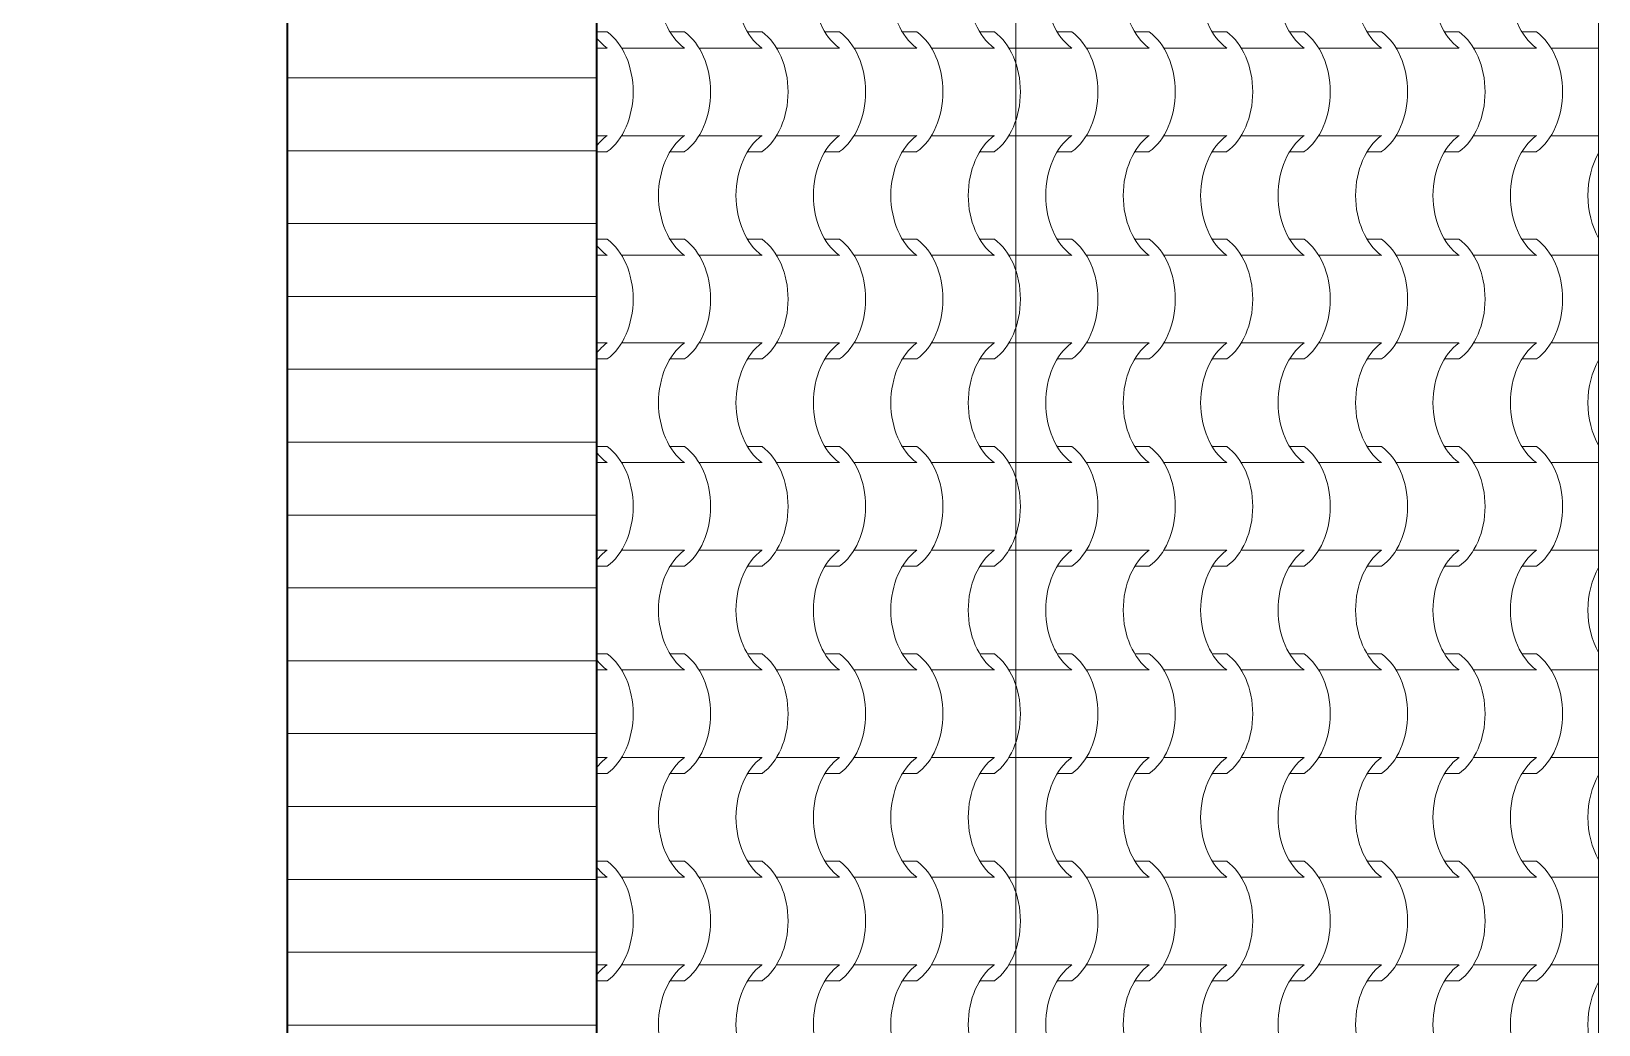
# Model space of a CAD drawing. Header units: millimetres. Extents: x -6000 to 12300, y -11438 to 14364.
# Drawn here: x 10149 to 12300, y -1399 to -36 of the extents above; entities that cross this region are included whole.
import ezdxf

# ---------------------------------------------------------------- set-up
doc = ezdxf.new("R2010")
doc.units = ezdxf.units.MM
doc.header["$MEASUREMENT"] = 0
doc.layers.add('Shell - Roof', color=7, linetype='Continuous')
doc.layers.add('Structural - Bearing', color=7, linetype='Continuous')
for name, color, linetype, lineweight, true_color in [('Shell - Roof_Pen_No__172', 7, 'Continuous', 13, 0xbf8080), ('Shell - Roof_Pen_No__92', 7, 'Continuous', 13, 0xbf8080), ('Structural - Bearing_Pen_No__89', 7, 'Continuous', 20, 0x71cebe)]:
    doc.layers.add(name, color=color, linetype=linetype, lineweight=lineweight, true_color=true_color)
doc.layers.add('Shell - Roof_Pen_No__32', color=15, linetype='Continuous', lineweight=35)

# ---------------------------------------------------------------- blocks, each defined once
blk = doc.blocks.new('Slab_1_5', base_point=(5100, -111.4))
at = {"layer": 'Structural - Bearing_Pen_No__89', "linetype": 'Continuous', "flags": 128}
blk.add_lwpolyline([(5100, -111.4), (5100, 3238.6), (11500, 3238.6), (11500, -3761.4), (2000, -3761.4), (2000, -111.4)], close=True, dxfattribs=at)
blk = doc.blocks.new('*X5')
at = {"layer": 'Shell - Roof_Pen_No__92', "linetype": 'Continuous'}
for p, q in [((10924.3, -37), (10939, -37)), ((11025.4, -37), (11045.3, -37)), ((11131.7, -37), (11151.6, -37)), ((11238, -37), (11257.9, -37)), ((11344.3, -37), (11364.2, -37)), ((11450.7, -37), (11470.5, -37)), ((11557, -37), (11576.8, -37)), ((11663.3, -37), (11683.1, -37)), ((11769.6, -37), (11789.4, -37)), ((11875.9, -37), (11895.7, -37)), ((11982.2, -37), (12002, -37)), ((12088.5, -37), (12108.3, -37)), ((12194.8, -37), (12214.6, -37)), ((10924.3, -59), (10939, -59)), ((10959, -59), (11002.1, -59)), ((11002.1, -59), (11045.3, -59)), ((11065.3, -59), (11108.5, -59)), ((11108.5, -59), (11151.6, -59)), ((11171.6, -59), (11214.8, -59)), ((11214.8, -59), (11257.9, -59)), ((11277.9, -59), (11321.1, -59)), ((11321.1, -59), (11364.2, -59)), ((11384.2, -59), (11427.4, -59)), ((11427.4, -59), (11470.5, -59)), ((11490.6, -59), (11533.7, -59)), ((11533.7, -59), (11576.8, -59)), ((11596.9, -59), (11640, -59)), ((11640, -59), (11683.1, -59)), ((11703.2, -59), (11746.3, -59)), ((11746.3, -59), (11789.4, -59)), ((11809.5, -59), (11852.6, -59)), ((11852.6, -59), (11895.7, -59)), ((11915.8, -59), (11958.9, -59)), ((11958.9, -59), (12002, -59)), ((12022.1, -59), (12065.2, -59)), ((12065.2, -59), (12108.3, -59)), ((12128.4, -59), (12171.5, -59)), ((12171.5, -59), (12214.6, -59)), ((12234.7, -59), (12277.8, -59)), ((12277.8, -59), (12300, -59)), ((10924.3, -179.3), (10939, -179.3)), ((10959, -179.3), (11002.1, -179.3)), ((11002.1, -179.3), (11045.3, -179.3)), ((11065.3, -179.3), (11108.5, -179.3)), ((11108.5, -179.3), (11151.6, -179.3)), ((11171.6, -179.3), (11214.8, -179.3)), ((11214.8, -179.3), (11257.9, -179.3)), ((11277.9, -179.3), (11321.1, -179.3)), ((11321.1, -179.3), (11364.2, -179.3)), ((11384.2, -179.3), (11427.4, -179.3)), ((11427.4, -179.3), (11470.5, -179.3)), ((11490.6, -179.3), (11533.7, -179.3)), ((11533.7, -179.3), (11576.8, -179.3)), ((11596.9, -179.3), (11640, -179.3)), ((11640, -179.3), (11683.1, -179.3)), ((11703.2, -179.3), (11746.3, -179.3)), ((11746.3, -179.3), (11789.4, -179.3)), ((11809.5, -179.3), (11852.6, -179.3)), ((11852.6, -179.3), (11895.7, -179.3)), ((11915.8, -179.3), (11958.9, -179.3)), ((11958.9, -179.3), (12002, -179.3)), ((12022.1, -179.3), (12065.2, -179.3)), ((12065.2, -179.3), (12108.3, -179.3)), ((12128.4, -179.3), (12171.5, -179.3)), ((12171.5, -179.3), (12214.6, -179.3)), ((12234.7, -179.3), (12277.8, -179.3)), ((12277.8, -179.3), (12300, -179.3)), ((10924.3, -201.3), (10939, -201.3)), ((11025.4, -201.3), (11045.3, -201.3)), ((11131.7, -201.3), (11151.6, -201.3)), ((11238, -201.3), (11257.9, -201.3)), ((11344.3, -201.3), (11364.2, -201.3)), ((11450.7, -201.3), (11470.5, -201.3)), ((11557, -201.3), (11576.8, -201.3)), ((11663.3, -201.3), (11683.1, -201.3)), ((11769.6, -201.3), (11789.4, -201.3)), ((11875.9, -201.3), (11895.7, -201.3)), ((11982.2, -201.3), (12002, -201.3)), ((12088.5, -201.3), (12108.3, -201.3)), ((12194.8, -201.3), (12214.6, -201.3)), ((10924.3, -321.5), (10939, -321.5)), ((11025.4, -321.5), (11045.3, -321.5)), ((11131.7, -321.5), (11151.6, -321.5)), ((11238, -321.5), (11257.9, -321.5)), ((11344.3, -321.5), (11364.2, -321.5)), ((11450.7, -321.5), (11470.5, -321.5)), ((11557, -321.5), (11576.8, -321.5)), ((11663.3, -321.5), (11683.1, -321.5)), ((11769.6, -321.5), (11789.4, -321.5)), ((11875.9, -321.5), (11895.7, -321.5)), ((11982.2, -321.5), (12002, -321.5)), ((12088.5, -321.5), (12108.3, -321.5)), ((12194.8, -321.5), (12214.6, -321.5)), ((10924.3, -343.5), (10939, -343.5)), ((10959, -343.5), (11002.1, -343.5)), ((11002.1, -343.5), (11045.3, -343.5)), ((11065.3, -343.5), (11108.5, -343.5)), ((11108.5, -343.5), (11151.6, -343.5)), ((11171.6, -343.5), (11214.8, -343.5)), ((11214.8, -343.5), (11257.9, -343.5)), ((11277.9, -343.5), (11321.1, -343.5)), ((11321.1, -343.5), (11364.2, -343.5)), ((11384.2, -343.5), (11427.4, -343.5)), ((11427.4, -343.5), (11470.5, -343.5)), ((11490.6, -343.5), (11533.7, -343.5)), ((11533.7, -343.5), (11576.8, -343.5)), ((11596.9, -343.5), (11640, -343.5)), ((11640, -343.5), (11683.1, -343.5)), ((11703.2, -343.5), (11746.3, -343.5)), ((11746.3, -343.5), (11789.4, -343.5)), ((11809.5, -343.5), (11852.6, -343.5)), ((11852.6, -343.5), (11895.7, -343.5)), ((11915.8, -343.5), (11958.9, -343.5)), ((11958.9, -343.5), (12002, -343.5)), ((12022.1, -343.5), (12065.2, -343.5)), ((12065.2, -343.5), (12108.3, -343.5)), ((12128.4, -343.5), (12171.5, -343.5)), ((12171.5, -343.5), (12214.6, -343.5)), ((12234.7, -343.5), (12277.8, -343.5)), ((12277.8, -343.5), (12300, -343.5)), ((10924.3, -463.7), (10939, -463.7)), ((10959, -463.7), (11002.1, -463.7)), ((11002.1, -463.7), (11045.3, -463.7)), ((11065.3, -463.7), (11108.5, -463.7)), ((11108.5, -463.7), (11151.6, -463.7)), ((11171.6, -463.7), (11214.8, -463.7)), ((11214.8, -463.7), (11257.9, -463.7)), ((11277.9, -463.7), (11321.1, -463.7)), ((11321.1, -463.7), (11364.2, -463.7)), ((11384.2, -463.7), (11427.4, -463.7)), ((11427.4, -463.7), (11470.5, -463.7)), ((11490.6, -463.7), (11533.7, -463.7)), ((11533.7, -463.7), (11576.8, -463.7)), ((11596.9, -463.7), (11640, -463.7)), ((11640, -463.7), (11683.1, -463.7)), ((11703.2, -463.7), (11746.3, -463.7)), ((11746.3, -463.7), (11789.4, -463.7)), ((11809.5, -463.7), (11852.6, -463.7)), ((11852.6, -463.7), (11895.7, -463.7)), ((11915.8, -463.7), (11958.9, -463.7)), ((11958.9, -463.7), (12002, -463.7)), ((12022.1, -463.7), (12065.2, -463.7)), ((12065.2, -463.7), (12108.3, -463.7)), ((12128.4, -463.7), (12171.5, -463.7)), ((12171.5, -463.7), (12214.6, -463.7)), ((12234.7, -463.7), (12277.8, -463.7)), ((12277.8, -463.7), (12300, -463.7)), ((10924.3, -485.7), (10939, -485.7)), ((11025.4, -485.7), (11045.3, -485.7)), ((11131.7, -485.7), (11151.6, -485.7)), ((11238, -485.7), (11257.9, -485.7)), ((11344.3, -485.7), (11364.2, -485.7)), ((11450.7, -485.7), (11470.5, -485.7)), ((11557, -485.7), (11576.8, -485.7)), ((11663.3, -485.7), (11683.1, -485.7)), ((11769.6, -485.7), (11789.4, -485.7)), ((11875.9, -485.7), (11895.7, -485.7)), ((11982.2, -485.7), (12002, -485.7)), ((12088.5, -485.7), (12108.3, -485.7)), ((12194.8, -485.7), (12214.6, -485.7)), ((10924.3, -606), (10939, -606)), ((11025.4, -606), (11045.3, -606)), ((11131.7, -606), (11151.6, -606)), ((11238, -606), (11257.9, -606)), ((11344.3, -606), (11364.2, -606)), ((11450.7, -606), (11470.5, -606)), ((11557, -606), (11576.8, -606)), ((11663.3, -606), (11683.1, -606)), ((11769.6, -606), (11789.4, -606)), ((11875.9, -606), (11895.7, -606)), ((11982.2, -606), (12002, -606)), ((12088.5, -606), (12108.3, -606)), ((12194.8, -606), (12214.6, -606)), ((10924.3, -628), (10939, -628)), ((10959, -628), (11002.1, -628)), ((11002.1, -628), (11045.3, -628)), ((11065.3, -628), (11108.5, -628)), ((11108.5, -628), (11151.6, -628)), ((11171.6, -628), (11214.8, -628)), ((11214.8, -628), (11257.9, -628)), ((11277.9, -628), (11321.1, -628)), ((11321.1, -628), (11364.2, -628)), ((11384.2, -628), (11427.4, -628)), ((11427.4, -628), (11470.5, -628)), ((11490.6, -628), (11533.7, -628)), ((11533.7, -628), (11576.8, -628)), ((11596.9, -628), (11640, -628)), ((11640, -628), (11683.1, -628)), ((11703.2, -628), (11746.3, -628)), ((11746.3, -628), (11789.4, -628)), ((11809.5, -628), (11852.6, -628)), ((11852.6, -628), (11895.7, -628)), ((11915.8, -628), (11958.9, -628)), ((11958.9, -628), (12002, -628)), ((12022.1, -628), (12065.2, -628)), ((12065.2, -628), (12108.3, -628)), ((12128.4, -628), (12171.5, -628)), ((12171.5, -628), (12214.6, -628)), ((12234.7, -628), (12277.8, -628)), ((12277.8, -628), (12300, -628)), ((10924.3, -748.2), (10939, -748.2)), ((10959, -748.2), (11002.1, -748.2)), ((11002.1, -748.2), (11045.3, -748.2)), ((11065.3, -748.2), (11108.5, -748.2)), ((11108.5, -748.2), (11151.6, -748.2)), ((11171.6, -748.2), (11214.8, -748.2)), ((11214.8, -748.2), (11257.9, -748.2)), ((11277.9, -748.2), (11321.1, -748.2)), ((11321.1, -748.2), (11364.2, -748.2)), ((11384.2, -748.2), (11427.4, -748.2)), ((11427.4, -748.2), (11470.5, -748.2)), ((11490.6, -748.2), (11533.7, -748.2)), ((11533.7, -748.2), (11576.8, -748.2)), ((11596.9, -748.2), (11640, -748.2)), ((11640, -748.2), (11683.1, -748.2)), ((11703.2, -748.2), (11746.3, -748.2)), ((11746.3, -748.2), (11789.4, -748.2)), ((11809.5, -748.2), (11852.6, -748.2)), ((11852.6, -748.2), (11895.7, -748.2)), ((11915.8, -748.2), (11958.9, -748.2)), ((11958.9, -748.2), (12002, -748.2)), ((12022.1, -748.2), (12065.2, -748.2)), ((12065.2, -748.2), (12108.3, -748.2)), ((12128.4, -748.2), (12171.5, -748.2)), ((12171.5, -748.2), (12214.6, -748.2)), ((12234.7, -748.2), (12277.8, -748.2)), ((12277.8, -748.2), (12300, -748.2)), ((10924.3, -770.2), (10939, -770.2)), ((11025.4, -770.2), (11045.3, -770.2)), ((11131.7, -770.2), (11151.6, -770.2)), ((11238, -770.2), (11257.9, -770.2)), ((11344.3, -770.2), (11364.2, -770.2)), ((11450.7, -770.2), (11470.5, -770.2)), ((11557, -770.2), (11576.8, -770.2)), ((11663.3, -770.2), (11683.1, -770.2)), ((11769.6, -770.2), (11789.4, -770.2)), ((11875.9, -770.2), (11895.7, -770.2)), ((11982.2, -770.2), (12002, -770.2)), ((12088.5, -770.2), (12108.3, -770.2)), ((12194.8, -770.2), (12214.6, -770.2)), ((10924.3, -890.5), (10939, -890.5)), ((11025.4, -890.5), (11045.3, -890.5)), ((11131.7, -890.5), (11151.6, -890.5)), ((11238, -890.5), (11257.9, -890.5)), ((11344.3, -890.5), (11364.2, -890.5)), ((11450.7, -890.5), (11470.5, -890.5)), ((11557, -890.5), (11576.8, -890.5)), ((11663.3, -890.5), (11683.1, -890.5)), ((11769.6, -890.5), (11789.4, -890.5)), ((11875.9, -890.5), (11895.7, -890.5)), ((11982.2, -890.5), (12002, -890.5)), ((12088.5, -890.5), (12108.3, -890.5)), ((12194.8, -890.5), (12214.6, -890.5)), ((10924.3, -912.5), (10939, -912.5)), ((10959, -912.5), (11002.1, -912.5)), ((11002.1, -912.5), (11045.3, -912.5)), ((11065.3, -912.5), (11108.5, -912.5)), ((11108.5, -912.5), (11151.6, -912.5)), ((11171.6, -912.5), (11214.8, -912.5)), ((11214.8, -912.5), (11257.9, -912.5)), ((11277.9, -912.5), (11321.1, -912.5)), ((11321.1, -912.5), (11364.2, -912.5)), ((11384.2, -912.5), (11427.4, -912.5)), ((11427.4, -912.5), (11470.5, -912.5)), ((11490.6, -912.5), (11533.7, -912.5)), ((11533.7, -912.5), (11576.8, -912.5)), ((11596.9, -912.5), (11640, -912.5)), ((11640, -912.5), (11683.1, -912.5)), ((11703.2, -912.5), (11746.3, -912.5)), ((11746.3, -912.5), (11789.4, -912.5)), ((11809.5, -912.5), (11852.6, -912.5)), ((11852.6, -912.5), (11895.7, -912.5)), ((11915.8, -912.5), (11958.9, -912.5)), ((11958.9, -912.5), (12002, -912.5)), ((12022.1, -912.5), (12065.2, -912.5)), ((12065.2, -912.5), (12108.3, -912.5)), ((12128.4, -912.5), (12171.5, -912.5)), ((12171.5, -912.5), (12214.6, -912.5)), ((12234.7, -912.5), (12277.8, -912.5)), ((12277.8, -912.5), (12300, -912.5)), ((10924.3, -1032.7), (10939, -1032.7)), ((10959, -1032.7), (11002.1, -1032.7)), ((11002.1, -1032.7), (11045.3, -1032.7)), ((11065.3, -1032.7), (11108.5, -1032.7)), ((11108.5, -1032.7), (11151.6, -1032.7)), ((11171.6, -1032.7), (11214.8, -1032.7)), ((11214.8, -1032.7), (11257.9, -1032.7)), ((11277.9, -1032.7), (11321.1, -1032.7)), ((11321.1, -1032.7), (11364.2, -1032.7)), ((11384.2, -1032.7), (11427.4, -1032.7)), ((11427.4, -1032.7), (11470.5, -1032.7)), ((11490.6, -1032.7), (11533.7, -1032.7)), ((11533.7, -1032.7), (11576.8, -1032.7)), ((11596.9, -1032.7), (11640, -1032.7)), ((11640, -1032.7), (11683.1, -1032.7)), ((11703.2, -1032.7), (11746.3, -1032.7)), ((11746.3, -1032.7), (11789.4, -1032.7)), ((11809.5, -1032.7), (11852.6, -1032.7)), ((11852.6, -1032.7), (11895.7, -1032.7)), ((11915.8, -1032.7), (11958.9, -1032.7)), ((11958.9, -1032.7), (12002, -1032.7)), ((12022.1, -1032.7), (12065.2, -1032.7)), ((12065.2, -1032.7), (12108.3, -1032.7)), ((12128.4, -1032.7), (12171.5, -1032.7)), ((12171.5, -1032.7), (12214.6, -1032.7)), ((12234.7, -1032.7), (12277.8, -1032.7)), ((12277.8, -1032.7), (12300, -1032.7)), ((10924.3, -1054.7), (10939, -1054.7)), ((11025.4, -1054.7), (11045.3, -1054.7)), ((11131.7, -1054.7), (11151.6, -1054.7)), ((11238, -1054.7), (11257.9, -1054.7)), ((11344.3, -1054.7), (11364.2, -1054.7)), ((11450.7, -1054.7), (11470.5, -1054.7)), ((11557, -1054.7), (11576.8, -1054.7)), ((11663.3, -1054.7), (11683.1, -1054.7)), ((11769.6, -1054.7), (11789.4, -1054.7)), ((11875.9, -1054.7), (11895.7, -1054.7)), ((11982.2, -1054.7), (12002, -1054.7)), ((12088.5, -1054.7), (12108.3, -1054.7)), ((12194.8, -1054.7), (12214.6, -1054.7)), ((10924.3, -1174.9), (10939, -1174.9)), ((11025.4, -1174.9), (11045.3, -1174.9)), ((11131.7, -1174.9), (11151.6, -1174.9)), ((11238, -1174.9), (11257.9, -1174.9)), ((11344.3, -1174.9), (11364.2, -1174.9)), ((11450.7, -1174.9), (11470.5, -1174.9)), ((11557, -1174.9), (11576.8, -1174.9)), ((11663.3, -1174.9), (11683.1, -1174.9)), ((11769.6, -1174.9), (11789.4, -1174.9)), ((11875.9, -1174.9), (11895.7, -1174.9)), ((11982.2, -1174.9), (12002, -1174.9)), ((12088.5, -1174.9), (12108.3, -1174.9)), ((12194.8, -1174.9), (12214.6, -1174.9)), ((10924.3, -1196.9), (10939, -1196.9)), ((10959, -1196.9), (11002.1, -1196.9)), ((11002.1, -1196.9), (11045.3, -1196.9)), ((11065.3, -1196.9), (11108.5, -1196.9)), ((11108.5, -1196.9), (11151.6, -1196.9)), ((11171.6, -1196.9), (11214.8, -1196.9)), ((11214.8, -1196.9), (11257.9, -1196.9)), ((11277.9, -1196.9), (11321.1, -1196.9)), ((11321.1, -1196.9), (11364.2, -1196.9)), ((11384.2, -1196.9), (11427.4, -1196.9)), ((11427.4, -1196.9), (11470.5, -1196.9)), ((11490.6, -1196.9), (11533.7, -1196.9)), ((11533.7, -1196.9), (11576.8, -1196.9)), ((11596.9, -1196.9), (11640, -1196.9)), ((11640, -1196.9), (11683.1, -1196.9)), ((11703.2, -1196.9), (11746.3, -1196.9)), ((11746.3, -1196.9), (11789.4, -1196.9)), ((11809.5, -1196.9), (11852.6, -1196.9)), ((11852.6, -1196.9), (11895.7, -1196.9)), ((11915.8, -1196.9), (11958.9, -1196.9)), ((11958.9, -1196.9), (12002, -1196.9)), ((12022.1, -1196.9), (12065.2, -1196.9)), ((12065.2, -1196.9), (12108.3, -1196.9)), ((12128.4, -1196.9), (12171.5, -1196.9)), ((12171.5, -1196.9), (12214.6, -1196.9)), ((12234.7, -1196.9), (12277.8, -1196.9)), ((12277.8, -1196.9), (12300, -1196.9)), ((10924.3, -1317.2), (10939, -1317.2)), ((10959, -1317.2), (11002.1, -1317.2)), ((11002.1, -1317.2), (11045.3, -1317.2)), ((11065.3, -1317.2), (11108.5, -1317.2)), ((11108.5, -1317.2), (11151.6, -1317.2)), ((11171.6, -1317.2), (11214.8, -1317.2)), ((11214.8, -1317.2), (11257.9, -1317.2)), ((11277.9, -1317.2), (11321.1, -1317.2)), ((11321.1, -1317.2), (11364.2, -1317.2)), ((11384.2, -1317.2), (11427.4, -1317.2)), ((11427.4, -1317.2), (11470.5, -1317.2)), ((11490.6, -1317.2), (11533.7, -1317.2)), ((11533.7, -1317.2), (11576.8, -1317.2)), ((11596.9, -1317.2), (11640, -1317.2)), ((11640, -1317.2), (11683.1, -1317.2)), ((11703.2, -1317.2), (11746.3, -1317.2)), ((11746.3, -1317.2), (11789.4, -1317.2)), ((11809.5, -1317.2), (11852.6, -1317.2)), ((11852.6, -1317.2), (11895.7, -1317.2)), ((11915.8, -1317.2), (11958.9, -1317.2)), ((11958.9, -1317.2), (12002, -1317.2)), ((12022.1, -1317.2), (12065.2, -1317.2)), ((12065.2, -1317.2), (12108.3, -1317.2)), ((12128.4, -1317.2), (12171.5, -1317.2)), ((12171.5, -1317.2), (12214.6, -1317.2)), ((12234.7, -1317.2), (12277.8, -1317.2)), ((12277.8, -1317.2), (12300, -1317.2)), ((10924.3, -1339.2), (10939, -1339.2)), ((11025.4, -1339.2), (11045.3, -1339.2)), ((11131.7, -1339.2), (11151.6, -1339.2)), ((11238, -1339.2), (11257.9, -1339.2)), ((11344.3, -1339.2), (11364.2, -1339.2)), ((11450.7, -1339.2), (11470.5, -1339.2)), ((11557, -1339.2), (11576.8, -1339.2)), ((11663.3, -1339.2), (11683.1, -1339.2)), ((11769.6, -1339.2), (11789.4, -1339.2)), ((11875.9, -1339.2), (11895.7, -1339.2)), ((11982.2, -1339.2), (12002, -1339.2)), ((12088.5, -1339.2), (12108.3, -1339.2)), ((12194.8, -1339.2), (12214.6, -1339.2))]:
    blk.add_line(p, q, dxfattribs=at)
for centre, major_axis, start_param, end_param in [((11074.9, 23.4), (0, 92.5), 1.573772, 2.670554), ((11181.2, 23.4), (0, 92.5), 1.573772, 2.670554), ((11287.5, 23.4), (0, 92.5), 1.573772, 2.670554), ((11393.8, 23.4), (0, 92.5), 1.573772, 2.670554), ((11500.1, 23.4), (0, 92.5), 1.573772, 2.670554), ((11606.4, 23.4), (0, 92.5), 1.573772, 2.670554), ((11712.8, 23.4), (0, 92.5), 1.573772, 2.670554), ((11819.1, 23.4), (0, 92.5), 1.573772, 2.670554), ((11925.4, 23.4), (0, 92.5), 1.573772, 2.670554), ((12031.7, 23.4), (0, 92.5), 1.573772, 2.670554), ((12138, 23.4), (0, 92.5), 1.573772, 2.670554), ((12244.3, 23.4), (0, 92.5), 1.573772, 2.670554), ((10909.7, -119.1), (0, 91.9), 3.607672, 5.817106), ((11016, -119.1), (0, 91.9), 3.607672, 5.817106), ((11122.4, -119.1), (0, 91.9), 3.607672, 5.817106), ((11228.7, -119.1), (0, 91.9), 3.607672, 5.817106), ((11335, -119.1), (0, 91.9), 3.607672, 5.817106), ((11441.3, -119.1), (0, 91.9), 3.607672, 5.817106), ((11547.6, -119.1), (0, 91.9), 3.607672, 5.817106), ((11653.9, -119.1), (0, 91.9), 3.607672, 5.817106), ((11760.2, -119.1), (0, 91.9), 3.607672, 5.817106), ((11866.5, -119.1), (0, 91.9), 3.607672, 5.817106), ((11972.8, -119.1), (0, 91.9), 3.607672, 5.817106), ((12079.1, -119.1), (0, 91.9), 3.607672, 5.817106), ((12185.4, -119.1), (0, 91.9), 3.607672, 5.817106), ((10968.6, 23.4), (0, 92.5), 2.395877, 2.670554), ((10968.6, -261.7), (0, 92.5), 0.471039, 0.745716), ((11074.9, -261.7), (0, 92.5), 0.471039, 1.56782), ((11181.2, -261.7), (0, 92.5), 0.471039, 1.56782), ((11287.5, -261.7), (0, 92.5), 0.471039, 1.56782), ((11393.8, -261.7), (0, 92.5), 0.471039, 1.56782), ((11500.1, -261.7), (0, 92.5), 0.471039, 1.56782), ((11606.4, -261.7), (0, 92.5), 0.471039, 1.56782), ((11712.8, -261.7), (0, 92.5), 0.471039, 1.56782), ((11819.1, -261.7), (0, 92.5), 0.471039, 1.56782), ((11925.4, -261.7), (0, 92.5), 0.471039, 1.56782), ((12031.7, -261.7), (0, 92.5), 0.471039, 1.56782), ((12138, -261.7), (0, 92.5), 0.471039, 1.56782), ((12244.3, -261.7), (0, 92.5), 0.471039, 1.56782), ((12350.6, -261.7), (0, 92.5), 0.884348, 1.56782), ((11074.9, -261.1), (0, 92.5), 1.573772, 2.670554), ((11181.2, -261.1), (0, 92.5), 1.573772, 2.670554), ((11287.5, -261.1), (0, 92.5), 1.573772, 2.670554), ((11393.8, -261.1), (0, 92.5), 1.573772, 2.670554), ((11500.1, -261.1), (0, 92.5), 1.573772, 2.670554), ((11606.4, -261.1), (0, 92.5), 1.573772, 2.670554), ((11712.8, -261.1), (0, 92.5), 1.573772, 2.670554), ((11819.1, -261.1), (0, 92.5), 1.573772, 2.670554), ((11925.4, -261.1), (0, 92.5), 1.573772, 2.670554), ((12031.7, -261.1), (0, 92.5), 1.573772, 2.670554), ((12138, -261.1), (0, 92.5), 1.573772, 2.670554), ((12244.3, -261.1), (0, 92.5), 1.573772, 2.670554), ((12350.6, -261.1), (0, 92.5), 1.573772, 2.257245), ((10909.7, -403.6), (0, 91.9), 3.607672, 5.817106), ((11016, -403.6), (0, 91.9), 3.607672, 5.817106), ((11122.4, -403.6), (0, 91.9), 3.607672, 5.817106), ((11228.7, -403.6), (0, 91.9), 3.607672, 5.817106), ((11335, -403.6), (0, 91.9), 3.607672, 5.817106), ((11441.3, -403.6), (0, 91.9), 3.607672, 5.817106), ((11547.6, -403.6), (0, 91.9), 3.607672, 5.817106), ((11653.9, -403.6), (0, 91.9), 3.607672, 5.817106), ((11760.2, -403.6), (0, 91.9), 3.607672, 5.817106), ((11866.5, -403.6), (0, 91.9), 3.607672, 5.817106), ((11972.8, -403.6), (0, 91.9), 3.607672, 5.817106), ((12079.1, -403.6), (0, 91.9), 3.607672, 5.817106), ((12185.4, -403.6), (0, 91.9), 3.607672, 5.817106), ((10968.6, -261.1), (0, 92.5), 2.395877, 2.670554), ((10968.6, -546.1), (0, 92.5), 0.471039, 0.745716), ((11074.9, -546.1), (0, 92.5), 0.471039, 1.56782), ((11181.2, -546.1), (0, 92.5), 0.471039, 1.56782), ((11287.5, -546.1), (0, 92.5), 0.471039, 1.56782), ((11393.8, -546.1), (0, 92.5), 0.471039, 1.56782), ((11500.1, -546.1), (0, 92.5), 0.471039, 1.56782), ((11606.4, -546.1), (0, 92.5), 0.471039, 1.56782), ((11712.8, -546.1), (0, 92.5), 0.471039, 1.56782), ((11819.1, -546.1), (0, 92.5), 0.471039, 1.56782), ((11925.4, -546.1), (0, 92.5), 0.471039, 1.56782), ((12031.7, -546.1), (0, 92.5), 0.471039, 1.56782), ((12138, -546.1), (0, 92.5), 0.471039, 1.56782), ((12244.3, -546.1), (0, 92.5), 0.471039, 1.56782), ((12350.6, -546.1), (0, 92.5), 0.884348, 1.56782), ((11074.9, -545.6), (0, 92.5), 1.573772, 2.670554), ((11181.2, -545.6), (0, 92.5), 1.573772, 2.670554), ((11287.5, -545.6), (0, 92.5), 1.573772, 2.670554), ((11393.8, -545.6), (0, 92.5), 1.573772, 2.670554), ((11500.1, -545.6), (0, 92.5), 1.573772, 2.670554), ((11606.4, -545.6), (0, 92.5), 1.573772, 2.670554), ((11712.8, -545.6), (0, 92.5), 1.573772, 2.670554), ((11819.1, -545.6), (0, 92.5), 1.573772, 2.670554), ((11925.4, -545.6), (0, 92.5), 1.573772, 2.670554), ((12031.7, -545.6), (0, 92.5), 1.573772, 2.670554), ((12138, -545.6), (0, 92.5), 1.573772, 2.670554), ((12244.3, -545.6), (0, 92.5), 1.573772, 2.670554), ((12350.6, -545.6), (0, 92.5), 1.573772, 2.257245), ((10968.6, -545.6), (0, 92.5), 2.395877, 2.670554), ((10909.7, -688.1), (0, 91.9), 3.607672, 5.817106), ((11016, -688.1), (0, 91.9), 3.607672, 5.817106), ((11122.4, -688.1), (0, 91.9), 3.607672, 5.817106), ((11228.7, -688.1), (0, 91.9), 3.607672, 5.817106), ((11335, -688.1), (0, 91.9), 3.607672, 5.817106), ((11441.3, -688.1), (0, 91.9), 3.607672, 5.817106), ((11547.6, -688.1), (0, 91.9), 3.607672, 5.817106), ((11653.9, -688.1), (0, 91.9), 3.607672, 5.817106), ((11760.2, -688.1), (0, 91.9), 3.607672, 5.817106), ((11866.5, -688.1), (0, 91.9), 3.607672, 5.817106), ((11972.8, -688.1), (0, 91.9), 3.607672, 5.817106), ((12079.1, -688.1), (0, 91.9), 3.607672, 5.817106), ((12185.4, -688.1), (0, 91.9), 3.607672, 5.817106), ((10968.6, -830.6), (0, 92.5), 0.471039, 0.745716), ((11074.9, -830.6), (0, 92.5), 0.471039, 1.56782), ((11181.2, -830.6), (0, 92.5), 0.471039, 1.56782), ((11287.5, -830.6), (0, 92.5), 0.471039, 1.56782), ((11393.8, -830.6), (0, 92.5), 0.471039, 1.56782), ((11500.1, -830.6), (0, 92.5), 0.471039, 1.56782), ((11606.4, -830.6), (0, 92.5), 0.471039, 1.56782), ((11712.8, -830.6), (0, 92.5), 0.471039, 1.56782), ((11819.1, -830.6), (0, 92.5), 0.471039, 1.56782), ((11925.4, -830.6), (0, 92.5), 0.471039, 1.56782), ((12031.7, -830.6), (0, 92.5), 0.471039, 1.56782), ((12138, -830.6), (0, 92.5), 0.471039, 1.56782), ((12244.3, -830.6), (0, 92.5), 0.471039, 1.56782), ((12350.6, -830.6), (0, 92.5), 0.884348, 1.56782), ((11074.9, -830.1), (0, 92.5), 1.573772, 2.670554), ((11181.2, -830.1), (0, 92.5), 1.573772, 2.670554), ((11287.5, -830.1), (0, 92.5), 1.573772, 2.670554), ((11393.8, -830.1), (0, 92.5), 1.573772, 2.670554), ((11500.1, -830.1), (0, 92.5), 1.573772, 2.670554), ((11606.4, -830.1), (0, 92.5), 1.573772, 2.670554), ((11712.8, -830.1), (0, 92.5), 1.573772, 2.670554), ((11819.1, -830.1), (0, 92.5), 1.573772, 2.670554), ((11925.4, -830.1), (0, 92.5), 1.573772, 2.670554), ((12031.7, -830.1), (0, 92.5), 1.573772, 2.670554), ((12138, -830.1), (0, 92.5), 1.573772, 2.670554), ((12244.3, -830.1), (0, 92.5), 1.573772, 2.670554), ((12350.6, -830.1), (0, 92.5), 1.573772, 2.257245), ((10968.6, -830.1), (0, 92.5), 2.395877, 2.670554), ((10909.7, -972.6), (0, 91.9), 3.607672, 5.817106), ((11016, -972.6), (0, 91.9), 3.607672, 5.817106), ((11122.4, -972.6), (0, 91.9), 3.607672, 5.817106), ((11228.7, -972.6), (0, 91.9), 3.607672, 5.817106), ((11335, -972.6), (0, 91.9), 3.607672, 5.817106), ((11441.3, -972.6), (0, 91.9), 3.607672, 5.817106), ((11547.6, -972.6), (0, 91.9), 3.607672, 5.817106), ((11653.9, -972.6), (0, 91.9), 3.607672, 5.817106), ((11760.2, -972.6), (0, 91.9), 3.607672, 5.817106), ((11866.5, -972.6), (0, 91.9), 3.607672, 5.817106), ((11972.8, -972.6), (0, 91.9), 3.607672, 5.817106), ((12079.1, -972.6), (0, 91.9), 3.607672, 5.817106), ((12185.4, -972.6), (0, 91.9), 3.607672, 5.817106), ((10968.6, -1115.1), (0, 92.5), 0.471039, 0.745716), ((11074.9, -1115.1), (0, 92.5), 0.471039, 1.56782), ((11181.2, -1115.1), (0, 92.5), 0.471039, 1.56782), ((11287.5, -1115.1), (0, 92.5), 0.471039, 1.56782), ((11393.8, -1115.1), (0, 92.5), 0.471039, 1.56782), ((11500.1, -1115.1), (0, 92.5), 0.471039, 1.56782), ((11606.4, -1115.1), (0, 92.5), 0.471039, 1.56782), ((11712.8, -1115.1), (0, 92.5), 0.471039, 1.56782), ((11819.1, -1115.1), (0, 92.5), 0.471039, 1.56782), ((11925.4, -1115.1), (0, 92.5), 0.471039, 1.56782), ((12031.7, -1115.1), (0, 92.5), 0.471039, 1.56782), ((12138, -1115.1), (0, 92.5), 0.471039, 1.56782), ((12244.3, -1115.1), (0, 92.5), 0.471039, 1.56782), ((12350.6, -1115.1), (0, 92.5), 0.884348, 1.56782), ((11074.9, -1114.5), (0, 92.5), 1.573772, 2.670554), ((11181.2, -1114.5), (0, 92.5), 1.573772, 2.670554), ((11287.5, -1114.5), (0, 92.5), 1.573772, 2.670554), ((11393.8, -1114.5), (0, 92.5), 1.573772, 2.670554), ((11500.1, -1114.5), (0, 92.5), 1.573772, 2.670554), ((11606.4, -1114.5), (0, 92.5), 1.573772, 2.670554), ((11712.8, -1114.5), (0, 92.5), 1.573772, 2.670554), ((11819.1, -1114.5), (0, 92.5), 1.573772, 2.670554), ((11925.4, -1114.5), (0, 92.5), 1.573772, 2.670554), ((12031.7, -1114.5), (0, 92.5), 1.573772, 2.670554), ((12138, -1114.5), (0, 92.5), 1.573772, 2.670554), ((12244.3, -1114.5), (0, 92.5), 1.573772, 2.670554), ((12350.6, -1114.5), (0, 92.5), 1.573772, 2.257245), ((10968.6, -1114.5), (0, 92.5), 2.395877, 2.670554), ((10909.7, -1257.1), (0, 91.9), 3.607672, 5.817106), ((11016, -1257.1), (0, 91.9), 3.607672, 5.817106), ((11122.4, -1257.1), (0, 91.9), 3.607672, 5.817106), ((11228.7, -1257.1), (0, 91.9), 3.607672, 5.817106), ((11335, -1257.1), (0, 91.9), 3.607672, 5.817106), ((11441.3, -1257.1), (0, 91.9), 3.607672, 5.817106), ((11547.6, -1257.1), (0, 91.9), 3.607672, 5.817106), ((11653.9, -1257.1), (0, 91.9), 3.607672, 5.817106), ((11760.2, -1257.1), (0, 91.9), 3.607672, 5.817106), ((11866.5, -1257.1), (0, 91.9), 3.607672, 5.817106), ((11972.8, -1257.1), (0, 91.9), 3.607672, 5.817106), ((12079.1, -1257.1), (0, 91.9), 3.607672, 5.817106), ((12185.4, -1257.1), (0, 91.9), 3.607672, 5.817106), ((10968.6, -1399.6), (0, 92.5), 0.471039, 0.745716), ((11074.9, -1399.6), (0, 92.5), 0.471039, 1.56782), ((11181.2, -1399.6), (0, 92.5), 0.471039, 1.56782), ((11287.5, -1399.6), (0, 92.5), 0.471039, 1.56782), ((11393.8, -1399.6), (0, 92.5), 0.471039, 1.56782), ((11500.1, -1399.6), (0, 92.5), 0.471039, 1.56782), ((11606.4, -1399.6), (0, 92.5), 0.471039, 1.56782), ((11712.8, -1399.6), (0, 92.5), 0.471039, 1.56782), ((11819.1, -1399.6), (0, 92.5), 0.471039, 1.56782), ((11925.4, -1399.6), (0, 92.5), 0.471039, 1.56782), ((12031.7, -1399.6), (0, 92.5), 0.471039, 1.56782), ((12138, -1399.6), (0, 92.5), 0.471039, 1.56782), ((12244.3, -1399.6), (0, 92.5), 0.471039, 1.56782), ((12350.6, -1399.6), (0, 92.5), 0.884348, 1.56782), ((11074.9, -1399), (0, 92.5), 1.573772, 2.670554), ((11181.2, -1399), (0, 92.5), 1.573772, 2.670554), ((11287.5, -1399), (0, 92.5), 1.573772, 2.670554), ((11393.8, -1399), (0, 92.5), 1.573772, 2.670554), ((11500.1, -1399), (0, 92.5), 1.573772, 2.670554), ((11606.4, -1399), (0, 92.5), 1.573772, 2.670554), ((11712.8, -1399), (0, 92.5), 1.573772, 2.670554), ((11819.1, -1399), (0, 92.5), 1.573772, 2.670554), ((11925.4, -1399), (0, 92.5), 1.573772, 2.670554), ((12031.7, -1399), (0, 92.5), 1.573772, 2.670554), ((12138, -1399), (0, 92.5), 1.573772, 2.670554), ((12244.3, -1399), (0, 92.5), 1.573772, 2.670554), ((12350.6, -1399), (0, 92.5), 1.573772, 2.257245)]:
    blk.add_ellipse(centre, major_axis=major_axis, ratio=0.707107, start_param=start_param, end_param=end_param, dxfattribs=at)
blk = doc.blocks.new('Roof_1_5', base_point=(1200, -4561.4))
at = {"layer": 'Shell - Roof_Pen_No__172', "linetype": 'Continuous'}
h = blk.add_hatch(dxfattribs=at)
h.set_pattern_fill('Roof_Tile_0005', color=256, style=0, pattern_type=2)
h.set_pattern_definition([(0, (0, 0), (0, 100), [])])
h.paths.add_polyline_path([(2575.7, -3185.6), (10924.3, -3185.6), (10924.3, 2662.9), (2575.7, 2662.9)])
h.paths.add_polyline_path([(3000, -2761.4), (3000, 2238.6), (10500, 2238.6), (10500, -2761.4)], flags=0)
at = {"layer": 'Shell - Roof_Pen_No__32', "linetype": 'Continuous'}
for p, q in [((10924.3, 2662.9), (10924.3, -3185.6)), ((10500, 2238.6), (10500, -2761.4))]:
    blk.add_line(p, q, dxfattribs=at)
at = {"layer": 'Shell - Roof_Pen_No__92', "linetype": 'Continuous', "flags": 128}
blk.add_lwpolyline([(12300, 4038.6), (12300, -4561.4)], dxfattribs=at)
at = {"layer": 'Shell - Roof', "color": 23, "linetype": 'Continuous', "lineweight": 13, "true_color": 0xbf8080}
blk.add_blockref('*X5', (0, 0), dxfattribs=at)

msp = doc.modelspace()

# ---------------------------------------------------------------- block references
at = {"layer": 'Shell - Roof', "color": 23, "linetype": 'Continuous', "lineweight": 13, "true_color": 0xbf8080}
msp.add_blockref('Roof_1_5', (1200, -4561.4), dxfattribs=at)
at = {"layer": 'Structural - Bearing', "color": 123, "linetype": 'Continuous', "lineweight": 20, "true_color": 0x71cebe}
msp.add_blockref('Slab_1_5', (5100, -111.4), dxfattribs=at)

doc.saveas('drawing.dxf')
